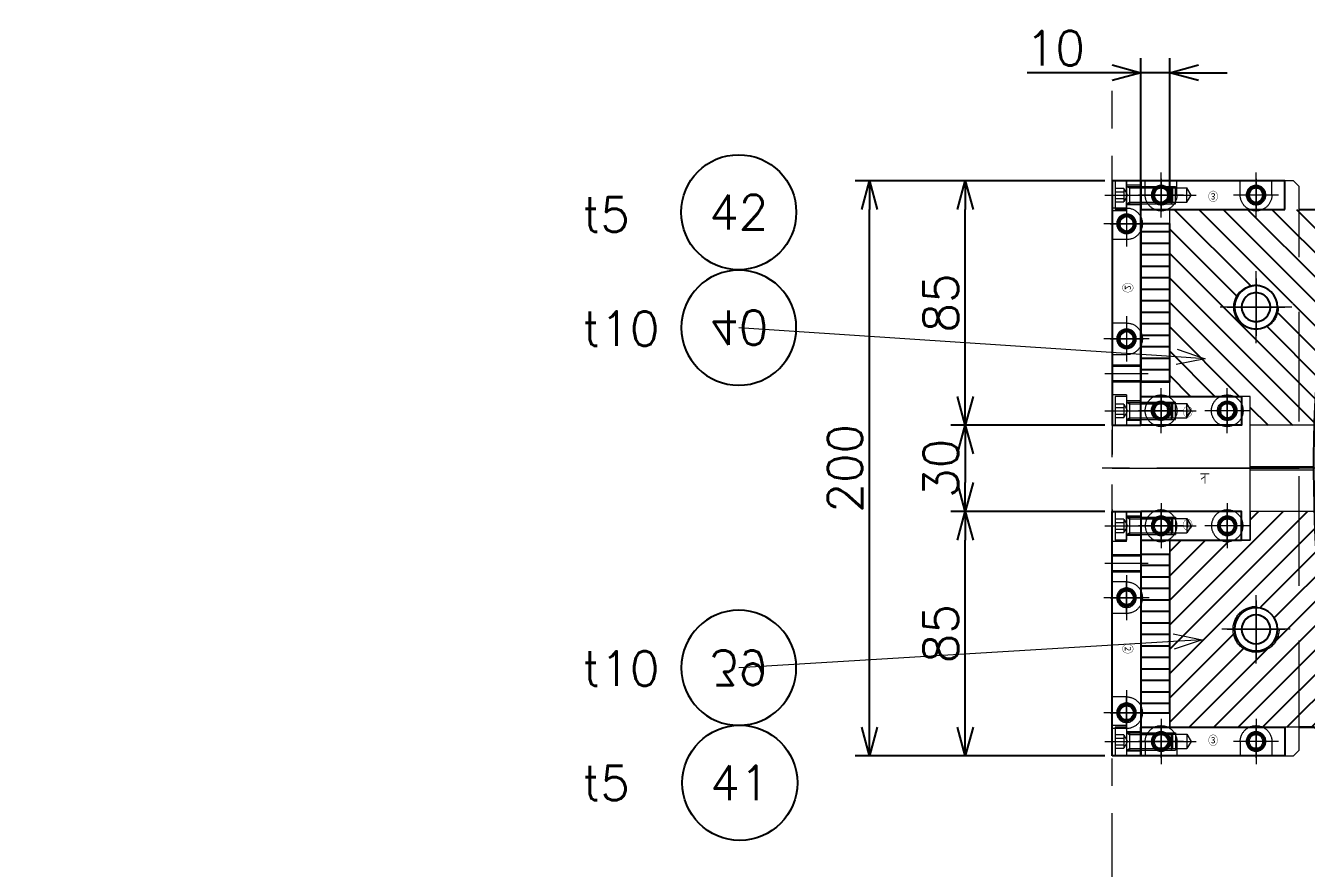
# Model space of a CAD drawing. Header units: millimetres. Extents: x -16130 to 36813, y -8099 to 27484.
# Drawn here: x 15422 to 16313, y 15017 to 15603 of the extents above; entities that cross this region are included whole.
import ezdxf
from ezdxf import colors
from ezdxf.entities.mleader import LeaderData, LeaderLine
from ezdxf.enums import TextEntityAlignment as Align
from ezdxf.math import Vec2, Vec3

# ---------------------------------------------------------------- set-up
doc = ezdxf.new("R2010")
doc.units = ezdxf.units.MM
doc.header["$LTSCALE"] = 6
doc.header["$PDMODE"] = 99
doc.header["$PDSIZE"] = 1
for name, pattern in [('CENTER2', [28.575, 19.05, -3.175, 3.175, -3.175]), ('HIDDEN', [9.525, 6.35, -3.175]), ('PHANTOM2', [31.75, 15.875, -3.175, 3.175, -3.175, 3.175, -3.175])]:
    doc.linetypes.add(name, pattern=pattern)
for name, color, linetype, lineweight in [('04_HIDDEN', 2, 'HIDDEN', 13), ('05_CENTER', 4, 'CENTER2', 13), ('06_PHANTOM', 2, 'PHANTOM2', 13), ('08_DIM', 3, 'Continuous', 13)]:
    doc.layers.add(name, color=color, linetype=linetype, lineweight=lineweight)
doc.layers.add('10_DRAFT', color=8, linetype='Continuous', lineweight=0, plot=False)
doc.styles.add('KSS_TXT', font='txt.shx', dxfattribs={"bigfont": 'extfont2.shx'})
doc.styles.get("Standard").update_dxf_attribs({"font": 'txt.shx', "bigfont": 'extfont2.shx'})
doc.dimstyles.new('KSS_DIM', dxfattribs={"dimtxt": 3, "dimasz": 2.5, "dimexe": 1.25, "dimexo": 0.625, "dimtad": 1, "dimdsep": 46, "dimtxsty": 'KSS_TXT', "dimblk": 'OPEN30', "dimcen": 0, "dimazin": 2, "dimtfac": 0.75, "dimtmove": 0, "dimatfit": 3, "dimldrblk": 'OPEN30', "dimfxl": 1, "dimtolj": 1, "dimarcsym": 0})

# ---------------------------------------------------------------- blocks, each defined once
blk = doc.blocks.new('A$C7DF95412_1_1')
at = {"color": 0}
blk.add_lwpolyline([(16, 146), (29.16, 146, 0.092024), (29.63, -36.5), (21, -34), (16, -34)], format="xyb", dxfattribs=at)
at = {"layer": '04_HIDDEN'}
for points in [[(-1, 31), (-1, 81), (-1, 81), (-29, 81), (-29, 146), (16, 146)], [(16, -34), (-29, -34), (-29, 31), (-1, 31)]]:
    blk.add_lwpolyline(points, dxfattribs=at)
for centre, radius in [((1, 112), 7.75), ((1, 0), 8)]:
    blk.add_circle(centre, radius, dxfattribs=at)
at = {"layer": '05_CENTER'}
for p, q in [((1, 99.52), (1, 124.48)), ((13.48, 112), (-11.48, 112)), ((1, -11.85), (1, 11.85)), ((12.85, 0), (-10.85, 0))]:
    blk.add_line(p, q, dxfattribs=at)
blk = doc.blocks.new('A$C37143960_1_1')
h = blk.add_hatch()
h.set_pattern_fill('_USER', color=3, scale=6, angle=45, pattern_type=0)
h.set_pattern_definition([(45, (-8147.3205, -26515.7115), (-4.2426407, 4.2426407), [])])
h.paths.add_polyline_path([(28.23, 41), (21.23, 41), (-1, 41), (-1, 31), (-29, 31), (-29, -34), (-23.96, -34), (30.61, 5.34, -0.018561)])
h.paths.add_polyline_path([(-7, 0, -1), (9, 0, -1)], flags=16)
h.paths.add_polyline_path([(30.61, 5.34), (-23.96, -34), (16, -34), (21, -34), (37.24, -39, -0.022725)])
at = {"color": 0}
blk.add_lwpolyline([(16, -34), (21, -34), (37.24, -39, -0.040893), (28.23, 41)], format="xyb", dxfattribs=at)
blk.add_lwpolyline([(28.23, 41), (21.23, 41)], dxfattribs=at)
at = {"layer": '04_HIDDEN'}
blk.add_lwpolyline([(21.23, 41), (-1, 41), (-1, 31), (-29, 31), (-29, -34), (16, -34)], dxfattribs=at)
blk.add_circle((1, 0), 8, dxfattribs=at)
at = {"layer": '05_CENTER'}
for p, q in [((1, -11.85), (1, 11.85)), ((12.85, 0), (-10.85, 0))]:
    blk.add_line(p, q, dxfattribs=at)
blk = doc.blocks.new('A$C10B16660_1_1')
h = blk.add_hatch()
h.set_pattern_fill('_USER', color=3, scale=6, angle=135, pattern_type=0)
h.set_pattern_definition([(135, (-8147.3205, -26627.7115), (-4.2426407, -4.2426407), [])])
h.paths.add_polyline_path([(31.2, 34), (16, 34), (-29, 34), (-29, -26.28), (-0.03, -7.68, -0.375691), (-6.75, 0, -1), (8.75, 0), (11.93, 0), (27.5, 10.76, -0.01166)])
h.paths.add_polyline_path([(27.5, 10.76), (8.41, -2.26, -0.36737), (-0.03, -7.68), (-29, -26.28), (-29, -31), (-1, -31), (-1, -41), (21.22, -41), (23.23, -41, -0.026078)])
at = {"color": 0}
blk.add_lwpolyline([(16, 34), (31.2, 34)], dxfattribs=at)
blk.add_lwpolyline([(31.2, 34, 0.037917), (23.23, -41), (21.23, -41)], format="xyb", dxfattribs=at)
at = {"layer": '04_HIDDEN'}
blk.add_lwpolyline([(21.22, -41), (-1, -41), (-1, -31), (-29, -31), (-29, 34), (16, 34)], dxfattribs=at)
blk.add_circle((1, 0), 7.75, dxfattribs=at)
at = {"layer": '05_CENTER'}
for p, q in [((1, -12.48), (1, 12.48)), ((13.48, 0), (-11.48, 0))]:
    blk.add_line(p, q, dxfattribs=at)
blk = doc.blocks.new('A$C52D442D9_1_1')
for name, p in [('A$C10B16660_1_1', (0, 112)), ('A$C37143960_1_1', (0, 0))]:
    blk.add_blockref(name, p)
blk = doc.blocks.new('A$C26060D46_1_1')
at = {"color": 0}
blk.add_lwpolyline([(-29, -31), (-29, 34), (29.17, 34, 0.045027), (21, -55.5), (-1, -55.5), (-1, -31)], format="xyb", close=True, dxfattribs=at)
blk.add_circle((1, 0), 7.75, dxfattribs=at)
at = {"layer": '05_CENTER'}
for p, q in [((1, -12.48), (1, 12.48)), ((13.48, 0), (-11.48, 0))]:
    blk.add_line(p, q, dxfattribs=at)
blk = doc.blocks.new('A$C34824575_1_1')
at = {"color": 0}
blk.add_lwpolyline([(-1, 55.5), (21, 55.5, 0.046301), (29.63, -36.5), (21, -34), (-29, -34), (-29, 31), (-1, 31)], format="xyb", close=True, dxfattribs=at)
blk.add_circle((1, 0), 8, dxfattribs=at)
at = {"layer": '05_CENTER'}
for p, q in [((1, -11.85), (1, 11.85)), ((12.85, 0), (-10.85, 0))]:
    blk.add_line(p, q, dxfattribs=at)
blk = doc.blocks.new('A$C653B0559_1_1')
for name, p in [('A$C26060D46_1_1', (0, 112)), ('A$C34824575_1_1', (0, 0))]:
    blk.add_blockref(name, p)
blk = doc.blocks.new('A$C246321F0_1_1_1')
h = blk.add_hatch()
h.set_pattern_fill('_USER', color=3, scale=4, pattern_type=0)
h.set_pattern_definition([(0, (19.958, -250.0903), (0, 4), [])])
h.paths.add_polyline_path([(10, -55), (0, -55), (0, 0), (10, 0)])
at = {"color": 3}
blk.add_lwpolyline([(10, 0), (0, 0), (0, -55), (10, -55)], close=True, dxfattribs=at)
blk = doc.blocks.new('A$C63EF3D9D_1_1')
for name, p, rotation in [('A$C246321F0_1_1_1', (-29, 29), 90.00000000000006), ('A$C246321F0_1_1_1', (86, 29), 90.00000000000006), ('A$C52D442D9_1_1', (0, 0), 270), ('A$C7DF95412_1_1', (0, 0), 270)]:
    blk.add_blockref(name, p, dxfattribs=dict(rotation=rotation))
at = {"layer": '04_HIDDEN', "rotation": 270}
blk.add_blockref('A$C653B0559_1_1', (0, 0), dxfattribs=at)
blk = doc.blocks.new('M6Za_1_1_1')
at = {"color": 0}
for radius in [5.5, 3.4]:
    blk.add_circle((0, 0), radius, dxfattribs=at)
at = {"layer": '05_CENTER'}
for p, q in [((0, -7.84), (0, 7.84)), ((7.84, 0), (-7.84, 0))]:
    blk.add_line(p, q, dxfattribs=at)
blk = doc.blocks.new('A$C32AE6695_1_1')
for p, q in [((-50.5, 182), (-50.5, 187)), ((-39.5, 182), (-39.5, 187)), ((-17.5, 182), (-17.5, 187)), ((-6.5, 182), (-6.5, 187)), ((0, 177.5), (5, 177.5)), ((0, 166.5), (5, 166.5)), ((0, 137.5), (5, 137.5)), ((0, 126.5), (5, 126.5)), ((0, 47.5), (5, 47.5)), ((0, 36.5), (5, 36.5)), ((0, 7.5), (5, 7.5)), ((0, -3.5), (5, -3.5)), ((-50.5, -8), (-50.5, -13)), ((-39.5, -8), (-39.5, -13)), ((-17.5, -8), (-17.5, -13)), ((-6.5, -8), (-6.5, -13))]:
    blk.add_line(p, q)
at = {"color": 0}
blk.add_lwpolyline([(5, -13), (-58, -13), (-60, -11), (-60, 185), (-58, 187), (5, 187)], close=True, dxfattribs=at)
for centre, radius in [((-45, 182), 3.4), ((-12, 182), 3.4), ((0, 172), 3.4), ((-45, 143), 5.1), ((0, 132), 3.4), ((0, 42), 3.4), ((-45, 31), 5.1), ((0, 2), 3.4), ((-45, -8), 3.4), ((-12, -8), 3.4)]:
    blk.add_circle(centre, radius, dxfattribs=at)
for centre, start, end in [((-45, 182), 180, 0), ((-12, 182), 180, 0), ((0, 172), 90, 270), ((0, 132), 90, 270), ((0, 42), 90, 270), ((0, 2), 90, 270), ((-45, -8), 0, 180), ((-12, -8), 0, 180)]:
    blk.add_arc(centre, 5.5, start, end, dxfattribs=at)
at = {"layer": '05_CENTER'}
for p, q in [((-45, 174.16), (-45, 189.84)), ((-12, 174.16), (-12, 189.84)), ((-52.84, 182), (-37.16, 182)), ((-19.84, 182), (-4.16, 182)), ((0, 179.84), (0, 164.16)), ((-7.84, 172), (7.84, 172)), ((-45, 152.34), (-45, 133.66)), ((-54.34, 143), (-35.66, 143)), ((0, 139.84), (0, 124.16)), ((-7.84, 132), (7.84, 132)), ((0, 49.84), (0, 34.16)), ((-45, 40.34), (-45, 21.66)), ((-7.84, 42), (7.84, 42)), ((-54.34, 31), (-35.66, 31)), ((0, 9.84), (0, -5.84)), ((-7.84, 2), (7.84, 2)), ((-45, -0.16), (-45, -15.84)), ((-12, -0.16), (-12, -15.84)), ((-52.84, -8), (-37.16, -8)), ((-19.84, -8), (-4.16, -8))]:
    blk.add_line(p, q, dxfattribs=at)
at = {"layer": '10_DRAFT'}
blk.add_line((5, 87), (-60, 87), dxfattribs=at)
at = {"xscale": -1}
for p in [(-35, 107), (-12, 107)]:
    blk.add_blockref('M6Za_1_1_1', p, dxfattribs=at)
at = {"rotation": 180}
for p in [(-35, 67), (-12, 67)]:
    blk.add_blockref('M6Za_1_1_1', p, dxfattribs=at)
at = {"layer": '10_DRAFT', "style": 'KSS_TXT'}
blk.add_text('下', height=3, dxfattribs=at).set_placement((-28.91, 81.69))
blk = doc.blocks.new('M6tz_1_1_1')
at = {"color": 0}
for radius in [3, 2.5]:
    blk.add_circle((0, 0), radius, dxfattribs=at)
at = {"layer": '05_CENTER'}
for p, q in [((0, -5.68), (0, 5.68)), ((5.68, 0), (-5.68, 0))]:
    blk.add_line(p, q, dxfattribs=at)
blk = doc.blocks.new('A$C30F740D0_1_1')
at = {"color": 0}
blk.add_lwpolyline([(13, -5), (-72, -5), (-72, 5), (13, 5)], close=True, dxfattribs=at)
at = {"layer": '04_HIDDEN'}
for p, q in [((-70.4, 5), (-70.4, 0)), ((-63.6, 5), (-63.6, 0)), ((-57, -5), (-57, 5)), ((-56.5, -5), (-56.5, 5)), ((-51.5, -5), (-51.5, 5)), ((-51, -5), (-51, 5)), ((4.6, 5), (4.6, 0)), ((11.4, 5), (11.4, 0)), ((-61.5, 0), (-72, 0)), ((2.5, 0), (13, 0)), ((-61.5, 0), (-61.5, -5)), ((2.5, 0), (2.5, -5))]:
    blk.add_line(p, q, dxfattribs=at)
at = {"layer": '05_CENTER'}
for p, q in [((-67, -7.5), (-67, 7.5)), ((-54, -7.5), (-54, 7.5)), ((8, -7.5), (8, 7.5))]:
    blk.add_line(p, q, dxfattribs=at)
for p in [(-42, 0), (-2, 0)]:
    blk.add_blockref('M6tz_1_1_1', p)
at = {"layer": '10_DRAFT', "style": 'KSS_TXT'}
blk.add_text('②', height=3, dxfattribs=at).set_placement((-25.95, -1.44))
blk = doc.blocks.new('A$C38AA5711_1_1')
at = {"color": 0}
blk.add_lwpolyline([(7, 5), (7, -5), (-43, -5), (-43, 5)], close=True, dxfattribs=at)
at = {"layer": '04_HIDDEN'}
for p, q in [((-43, 3), (-31, 3)), ((-43, 2.5), (-27, 2.5)), ((-31, 3), (-31, -3)), ((-27, 2.5), (-25.56, 0)), ((-27, 2.5), (-27, -2.5)), ((-43, -2.5), (-27, -2.5)), ((-43, -3), (-31, -3)), ((-25.56, 0), (-27, -2.5))]:
    blk.add_line(p, q, dxfattribs=at)
at = {"layer": '05_CENTER'}
blk.add_line((-45.19, 0), (-23.82, 0), dxfattribs=at)
for p in [(-36, 0), (-3, 0)]:
    blk.add_blockref('M6tz_1_1_1', p)
at = {"layer": '10_DRAFT', "style": 'KSS_TXT'}
blk.add_text('③', height=3, dxfattribs=at).set_placement((-19.63, -1.44))
blk = doc.blocks.new('A$C66604951_1_1')
at = {"color": 0}
blk.add_lwpolyline([(28, -5), (28, 5), (-7, 5), (-7, -5)], close=True, dxfattribs=at)
at = {"layer": '04_HIDDEN'}
for p, q in [((-7, 3), (5, 3)), ((-7, 2.5), (9, 2.5)), ((5, 3), (5, -3)), ((9, 2.5), (10.44, 0)), ((9, 2.5), (9, -2.5)), ((10.44, 0), (9, -2.5)), ((-7, -2.5), (9, -2.5)), ((-7, -3), (5, -3))]:
    blk.add_line(p, q, dxfattribs=at)
at = {"layer": '05_CENTER'}
blk.add_line((-9.19, 0), (12.18, 0), dxfattribs=at)
for p in [(0, 0), (23, 0)]:
    blk.add_blockref('M6tz_1_1_1', p)
at = {"layer": '10_DRAFT', "style": 'KSS_TXT'}
blk.add_text('①', height=3, dxfattribs=at).set_placement((7.53, -1.52))
blk = doc.blocks.new('A$C3D57307B_1_1_1')
at = {"color": 0}
for radius in [7.5, 5]:
    blk.add_circle((0, 0), radius, dxfattribs=at)
at = {"layer": '05_CENTER'}
for p, q in [((0, -10), (0, 10)), ((10, 0), (-10, 0))]:
    blk.add_line(p, q, dxfattribs=at)
blk = doc.blocks.new('CBS6-16b_1_1_1')
at = {"color": 0}
for p, q in [((-4, 5), (-4, -5)), ((0, 5), (-4, 5)), ((0, 5), (0, -5)), ((0, 3), (15.46, 3)), ((0.06, 3), (1, 2.46)), ((1, 3), (1, -3)), ((1, 2.46), (16, 2.46)), ((15.46, 3), (15.46, -3)), ((15.46, 3), (16, 2.46)), ((16, 2.46), (16, -2.46)), ((0, -3), (15.46, -3)), ((0.06, -3), (1, -2.46)), ((1, -2.46), (16, -2.46)), ((15.46, -3), (16, -2.46)), ((0, -5), (-4, -5))]:
    blk.add_line(p, q, dxfattribs=at)
at = {"layer": '04_HIDDEN', "color": 0}
for p, q in [((-1, 2.31), (-4, 2.31)), ((-4, 1.15), (-1, 1.15)), ((-1, 2.31), (0.33, 0)), ((-1, 2.31), (-1, -2.31)), ((-4, -1.15), (-1, -1.15)), ((-4, -2.31), (-1, -2.31)), ((0.33, 0), (-1, -2.31))]:
    blk.add_line(p, q, dxfattribs=at)
at = {"layer": '05_CENTER', "color": 0}
blk.add_line((-4.82, 0), (16.83, 0), dxfattribs=at)
blk = doc.blocks.new('A$C0F5C583A_1_1')
for name, p, rotation in [('A$C30F740D0_1_1', (-31, 44), 180), ('A$C38AA5711_1_1', (-39, -4), 270), ('A$C66604951_1_1', (36, 32), 270)]:
    blk.add_blockref(name, p, dxfattribs=dict(rotation=rotation))
at = {"xscale": -1}
for name, p, rotation in [('A$C30F740D0_1_1', (143, 44), 180), ('A$C66604951_1_1', (76, 32), 90), ('A$C38AA5711_1_1', (151, -4), 90), ('A$C3D57307B_1_1_1', (0, -1), 180), ('A$C3D57307B_1_1_1', (112, -1), 180)]:
    blk.add_blockref(name, p, dxfattribs=dict(at, rotation=rotation))
at = {"layer": '04_HIDDEN', "xscale": -1, "rotation": 270}
blk.add_blockref('A$C32AE6695_1_1', (-31, 44), dxfattribs=at)
at = {"layer": '04_HIDDEN', "color": 4, "rotation": 270}
for p in [(-39, 44), (36, 44), (76, 44), (151, 44)]:
    blk.add_blockref('CBS6-16b_1_1_1', p, dxfattribs=at)
blk = doc.blocks.new('_Open30')
at = {"color": 0, "linetype": 'ByBlock', "lineweight": -2}
for p, q in [((-1, 0.268), (0, 0)), ((0, 0), (-1, -0.268)), ((0, 0), (-1, 0))]:
    blk.add_line(p, q, dxfattribs=at)
blk = doc.blocks.new('*D2708')
at = {"layer": '08_DIM', "color": 0, "lineweight": -2, "transparency": 16777216}
for p, q in [((16197.53, 15470.59), (16197.53, 15580.69)), ((16217.53, 15480.59), (16217.53, 15580.69)), ((16177.53, 15570.69), (16118.53, 15570.69)), ((16217.53, 15570.69), (16197.53, 15570.69)), ((16237.53, 15570.69), (16257.53, 15570.69))]:
    blk.add_line(p, q, dxfattribs=at)
at = {"layer": 'Defpoints', "color": 0, "transparency": 16777216}
for p in [(16197.53, 15570.69), (16217.53, 15475.59), (16197.53, 15465.59)]:
    blk.add_point(p, dxfattribs=at)
at = {"layer": '08_DIM', "color": 0, "lineweight": -2, "transparency": 16777216, "xscale": 20, "yscale": 20, "zscale": 20}
blk.add_blockref('_Open30', (16197.53, 15570.69), dxfattribs=at)
at = {"layer": '08_DIM', "color": 0, "lineweight": -2, "transparency": 16777216, "xscale": 20, "yscale": 20, "zscale": 20, "rotation": 180}
blk.add_blockref('_Open30', (16217.53, 15570.69), dxfattribs=at)
at = {"layer": '08_DIM', "color": 0, "transparency": 16777216, "insert": (16138.03, 15587.69), "char_height": 24, "attachment_point": 5, "style": 'KSS_TXT'}
blk.add_mtext('\\A1;10', dxfattribs=at)
blk = doc.blocks.new('*D2709')
at = {"layer": '08_DIM', "color": 0, "lineweight": -2, "transparency": 16777216}
for p, q in [((16172.53, 15495.59), (16065.46, 15495.59)), ((16075.46, 15345.59), (16075.46, 15475.59)), ((16172.53, 15325.59), (16065.46, 15325.59))]:
    blk.add_line(p, q, dxfattribs=at)
at = {"layer": 'Defpoints', "color": 0, "transparency": 16777216}
for p in [(16075.46, 15495.59), (16177.53, 15495.59), (16177.53, 15325.59)]:
    blk.add_point(p, dxfattribs=at)
at = {"layer": '08_DIM', "color": 0, "lineweight": -2, "transparency": 16777216, "xscale": 20, "yscale": 20, "zscale": 20}
for p, rotation in [((16075.46, 15495.59), 90), ((16075.46, 15325.59), 270)]:
    blk.add_blockref('_Open30', p, dxfattribs=dict(at, rotation=rotation))
at = {"layer": '08_DIM', "color": 0, "transparency": 16777216, "insert": (16058.45, 15410.59), "char_height": 24, "attachment_point": 5, "rotation": 90, "style": 'KSS_TXT'}
blk.add_mtext('\\A1;85', dxfattribs=at)
blk = doc.blocks.new('*D2710')
at = {"layer": '08_DIM', "color": 0, "lineweight": -2, "transparency": 16777216}
for p, q in [((16172.53, 15325.59), (16065.46, 15325.59)), ((16075.46, 15305.59), (16075.46, 15285.59)), ((16172.53, 15265.59), (16065.46, 15265.59))]:
    blk.add_line(p, q, dxfattribs=at)
at = {"layer": 'Defpoints', "color": 0, "transparency": 16777216}
for p in [(16177.53, 15325.59), (16075.46, 15265.59), (16177.53, 15265.59)]:
    blk.add_point(p, dxfattribs=at)
at = {"layer": '08_DIM', "color": 0, "lineweight": -2, "transparency": 16777216, "xscale": 20, "yscale": 20, "zscale": 20}
for p, rotation in [((16075.46, 15325.59), 90), ((16075.46, 15265.59), 270)]:
    blk.add_blockref('_Open30', p, dxfattribs=dict(at, rotation=rotation))
at = {"layer": '08_DIM', "color": 0, "transparency": 16777216, "insert": (16058.46, 15295.59), "char_height": 24, "attachment_point": 5, "rotation": 90, "style": 'KSS_TXT'}
blk.add_mtext('\\A1;30', dxfattribs=at)
blk = doc.blocks.new('*D2711')
at = {"layer": '08_DIM', "color": 0, "lineweight": -2, "transparency": 16777216}
for p, q in [((16172.53, 15265.59), (16065.46, 15265.59)), ((16075.46, 15115.59), (16075.46, 15245.59)), ((16172.53, 15095.59), (16065.46, 15095.59))]:
    blk.add_line(p, q, dxfattribs=at)
at = {"layer": 'Defpoints', "color": 0, "transparency": 16777216}
for p in [(16075.46, 15265.59), (16177.53, 15265.59), (16177.53, 15095.59)]:
    blk.add_point(p, dxfattribs=at)
at = {"layer": '08_DIM', "color": 0, "lineweight": -2, "transparency": 16777216, "xscale": 20, "yscale": 20, "zscale": 20}
for p, rotation in [((16075.46, 15265.59), 90), ((16075.46, 15095.59), 270)]:
    blk.add_blockref('_Open30', p, dxfattribs=dict(at, rotation=rotation))
at = {"layer": '08_DIM', "color": 0, "transparency": 16777216, "insert": (16058.45, 15180.59), "char_height": 24, "attachment_point": 5, "rotation": 90, "style": 'KSS_TXT'}
blk.add_mtext('\\A1;85', dxfattribs=at)
blk = doc.blocks.new('*D2712')
at = {"layer": '08_DIM', "color": 0, "lineweight": -2, "transparency": 16777216}
for p, q in [((16172.53, 15495.59), (15998.87, 15495.59)), ((16008.87, 15115.59), (16008.87, 15475.59)), ((16172.53, 15095.59), (15998.87, 15095.59))]:
    blk.add_line(p, q, dxfattribs=at)
at = {"layer": 'Defpoints', "color": 0, "transparency": 16777216}
for p in [(16008.87, 15495.59), (16177.53, 15495.59), (16177.53, 15095.59)]:
    blk.add_point(p, dxfattribs=at)
at = {"layer": '08_DIM', "color": 0, "lineweight": -2, "transparency": 16777216, "xscale": 20, "yscale": 20, "zscale": 20}
for p, rotation in [((16008.87, 15495.59), 90), ((16008.87, 15095.59), 270)]:
    blk.add_blockref('_Open30', p, dxfattribs=dict(at, rotation=rotation))
at = {"layer": '08_DIM', "color": 0, "transparency": 16777216, "insert": (15991.87, 15295.59), "char_height": 24, "attachment_point": 5, "rotation": 90, "style": 'KSS_TXT'}
blk.add_mtext('\\A1;200', dxfattribs=at)
blk = doc.blocks.new('AM_BALLOON1')
at = {"transparency": 16777216}
blk.add_circle((0, 0), 5, dxfattribs=at)
blk.add_attdef('B_NUMBER', text='', height=3, dxfattribs=at).set_placement((0, 0), align=Align.MIDDLE_CENTER)
blk = doc.blocks.new('_OPEN')
at = {"color": 0, "linetype": 'ByBlock'}
for p, q in [((-1, 0.167), (0, 0)), ((0, 0), (-1, -0.167)), ((0, 0), (-1, 0))]:
    blk.add_line(p, q, dxfattribs=at)

msp = doc.modelspace()

# ---------------------------------------------------------------- linework, layer by layer
at = {"layer": '05_CENTER'}
msp.add_line((17351.62397, 15295.5912), (16153.25964, 15295.5912), dxfattribs=at)
at = {"layer": '06_PHANTOM'}
msp.add_line((16177.53112, 13055.38026), (16177.53112, 15557.96231), dxfattribs=at)

# ---------------------------------------------------------------- block references
at = {"xscale": 2, "yscale": 2, "zscale": 2, "rotation": 90}
for name in ['A$C0F5C583A_1_1', 'A$C63EF3D9D_1_1']:
    msp.add_blockref(name, (16275.53112, 15183.5912), dxfattribs=at)

# ---------------------------------------------------------------- texts
at = {"layer": '08_DIM', "style": 'KSS_TXT'}
for s, p in [('t5', (15809.40128, 15460.03944)), ('t10', (15809.40128, 15380.64261)), ('t10', (15809.40128, 15144.31173)), ('t5', (15809.40128, 15064.69558))]:
    msp.add_text(s, height=24, dxfattribs=at).set_placement(p)

# ---------------------------------------------------------------- dimensions: what is measured, and where the dimension line sits
at = {"layer": '08_DIM'}
dim = msp.add_linear_dim(base=(16197.53112, 15570.69429), p1=(16217.53112, 15475.5912), p2=(16197.53112, 15465.5912), dimstyle='KSS_DIM', override={"dimscale": 8, "dimlfac": 0.5}, dxfattribs=at)
dim.commit()
dim.dimension.update_dxf_attribs({"geometry": '*D2708', "text_midpoint": (16138.03112, 15587.69429)})
for base, p1, p2, picture, middle in [((16008.87268, 15495.5912), (16177.53112, 15095.5912), (16177.53112, 15495.5912), '*D2712', (15991.87268, 15295.5912)), ((16075.46466, 15495.5912), (16177.53112, 15325.5912), (16177.53112, 15495.5912), '*D2709', (16058.44799, 15410.5912)), ((16075.46466, 15265.5912), (16177.53112, 15325.5912), (16177.53112, 15265.5912), '*D2710', (16058.46466, 15295.5912)), ((16075.46466, 15265.5912), (16177.53112, 15095.5912), (16177.53112, 15265.5912), '*D2711', (16058.44799, 15180.5912))]:
    dim = msp.add_linear_dim(base=base, p1=p1, p2=p2, angle=270, dimstyle='KSS_DIM', override={"dimscale": 8, "dimlfac": 0.5}, dxfattribs=at)
    dim.commit()
    dim.dimension.update_dxf_attribs({"geometry": picture, "text_midpoint": middle})

# ---------------------------------------------------------------- leaders
ml = msp.add_multileader_block('Standard', dxfattribs=at)
ml.set_content('AM_BALLOON1', color=256, scale=8)
ml.set_attribute('B_NUMBER', '42', width=0)
ml.set_leader_properties(color=256, linetype='ByLayer', lineweight=-1)
ml.set_arrow_properties(name='OPEN')
ml.build(insert=Vec2(0, 0))
ml.multileader.update_dxf_attribs({"leader_type": 0, "has_dogleg": 0, "text_right_attachment_type": 6, "dogleg_length": 0, "arrow_head_size": 16, "scale": 8, "block_connection_type": 1})
ctx = ml.context
ctx.base_point, ctx.scale, ctx.char_height, ctx.arrow_head_size, ctx.landing_gap_size, ctx.plane_origin = Vec3(15917.96441, 15473.63421), 8, 32, 16, 16, Vec3(15917.96441, 15473.63421)
ctx.right_attachment, ctx.attachment_type = 6, 1
notes = []
notes.append((ctx, [(0, (0, 0, 0), (0, 0), (1, 0), 1, [])]))
ctx.block.insert = Vec3(15917.96441, 15473.63421)
ml = msp.add_multileader_block('Standard', dxfattribs=at)
ml.set_content('AM_BALLOON1', color=256, scale=-8)
ml.set_attribute('B_NUMBER', '40', width=0)
ml.set_leader_properties(color=256, linetype='ByLayer', lineweight=-1)
ml.set_arrow_properties(name='OPEN30')
ml.build(insert=Vec2(0, 0))
ml.multileader.update_dxf_attribs({"has_dogleg": 0, "text_right_attachment_type": 6, "dogleg_length": 0, "arrow_head_size": 20, "scale": 8, "block_connection_type": 1})
ctx = ml.context
ctx.base_point, ctx.scale, ctx.char_height, ctx.arrow_head_size, ctx.landing_gap_size, ctx.plane_origin = Vec3(15917.99793, 15393.33851), 8, 32, 20, 16, Vec3(17315.60253, 13591.33742)
ctx.right_attachment, ctx.attachment_type = 6, 1
notes.append((ctx, [(0, (1, 1, 0), (15917.99793, 15393.33851), (-1, 0), 0, [(0, [(16242.2497, 15371.65503)], 0, [])])]))
ctx.block.insert, ctx.block.rotation, ctx.block.scale = Vec3(15917.99793, 15393.33851), 3.141592654, Vec3(-8, 8, 8)
ml = msp.add_multileader_block('Standard', dxfattribs=at)
ml.set_content('AM_BALLOON1', color=256, scale=-8)
ml.set_attribute('B_NUMBER', '39', width=0)
ml.set_leader_properties(color=256, linetype='ByLayer', lineweight=-1)
ml.set_arrow_properties(name='OPEN30')
ml.build(insert=Vec2(0, 0))
ml.multileader.update_dxf_attribs({"has_dogleg": 0, "text_right_attachment_type": 6, "dogleg_length": 0, "arrow_head_size": 20, "scale": 8, "block_connection_type": 1})
ctx = ml.context
ctx.base_point, ctx.scale, ctx.char_height, ctx.arrow_head_size, ctx.landing_gap_size, ctx.plane_origin = Vec3(15917.99793, 15156.85169), 8, 32, 20, 16, Vec3(17315.60253, 13596.33509)
ctx.right_attachment, ctx.attachment_type = 6, 1
notes.append((ctx, [(0, (1, 1, 0), (15917.99793, 15156.85169), (-1, 0), 0, [(0, [(16240.16205, 15176.29206)], 0, [])])]))
ctx.block.insert, ctx.block.rotation, ctx.block.scale = Vec3(15917.99793, 15156.85169), 3.141592654, Vec3(-8, 8, 8)
ml = msp.add_multileader_block('Standard', dxfattribs=at)
ml.set_content('AM_BALLOON1', color=256, scale=8)
ml.set_attribute('B_NUMBER', '41', width=0)
ml.set_leader_properties(color=256, linetype='ByLayer', lineweight=-1)
ml.set_arrow_properties(name='OPEN')
ml.build(insert=Vec2(0, 0))
ml.multileader.update_dxf_attribs({"leader_type": 0, "has_dogleg": 0, "text_right_attachment_type": 6, "dogleg_length": 0, "arrow_head_size": 16, "scale": 8, "block_connection_type": 1})
ctx = ml.context
ctx.base_point, ctx.scale, ctx.char_height, ctx.arrow_head_size, ctx.landing_gap_size, ctx.plane_origin = Vec3(15918.72049, 15076.81975), 8, 32, 16, 16, Vec3(15918.72049, 15076.81975)
ctx.right_attachment, ctx.attachment_type = 6, 1
notes.append((ctx, [(0, (0, 0, 0), (0, 0), (1, 0), 1, [])]))
ctx.block.insert = Vec3(15918.72049, 15076.81975)
for ctx, leaders in notes:
    for number, flags, end, landing, length, lines in leaders:
        leader = LeaderData()
        leader.index, (leader.has_last_leader_line, leader.has_dogleg_vector, leader.attachment_direction) = number, flags
        leader.last_leader_point, leader.dogleg_vector, leader.dogleg_length = Vec3(end), Vec3(landing), length
        for number, points, colour, breaks in lines:
            line = LeaderLine()
            line.index, line.vertices, line.color, line.breaks = number, Vec3.list(points), colors.encode_raw_color(colour), breaks
            leader.lines.append(line)
        ctx.leaders.append(leader)

doc.saveas('drawing.dxf')
